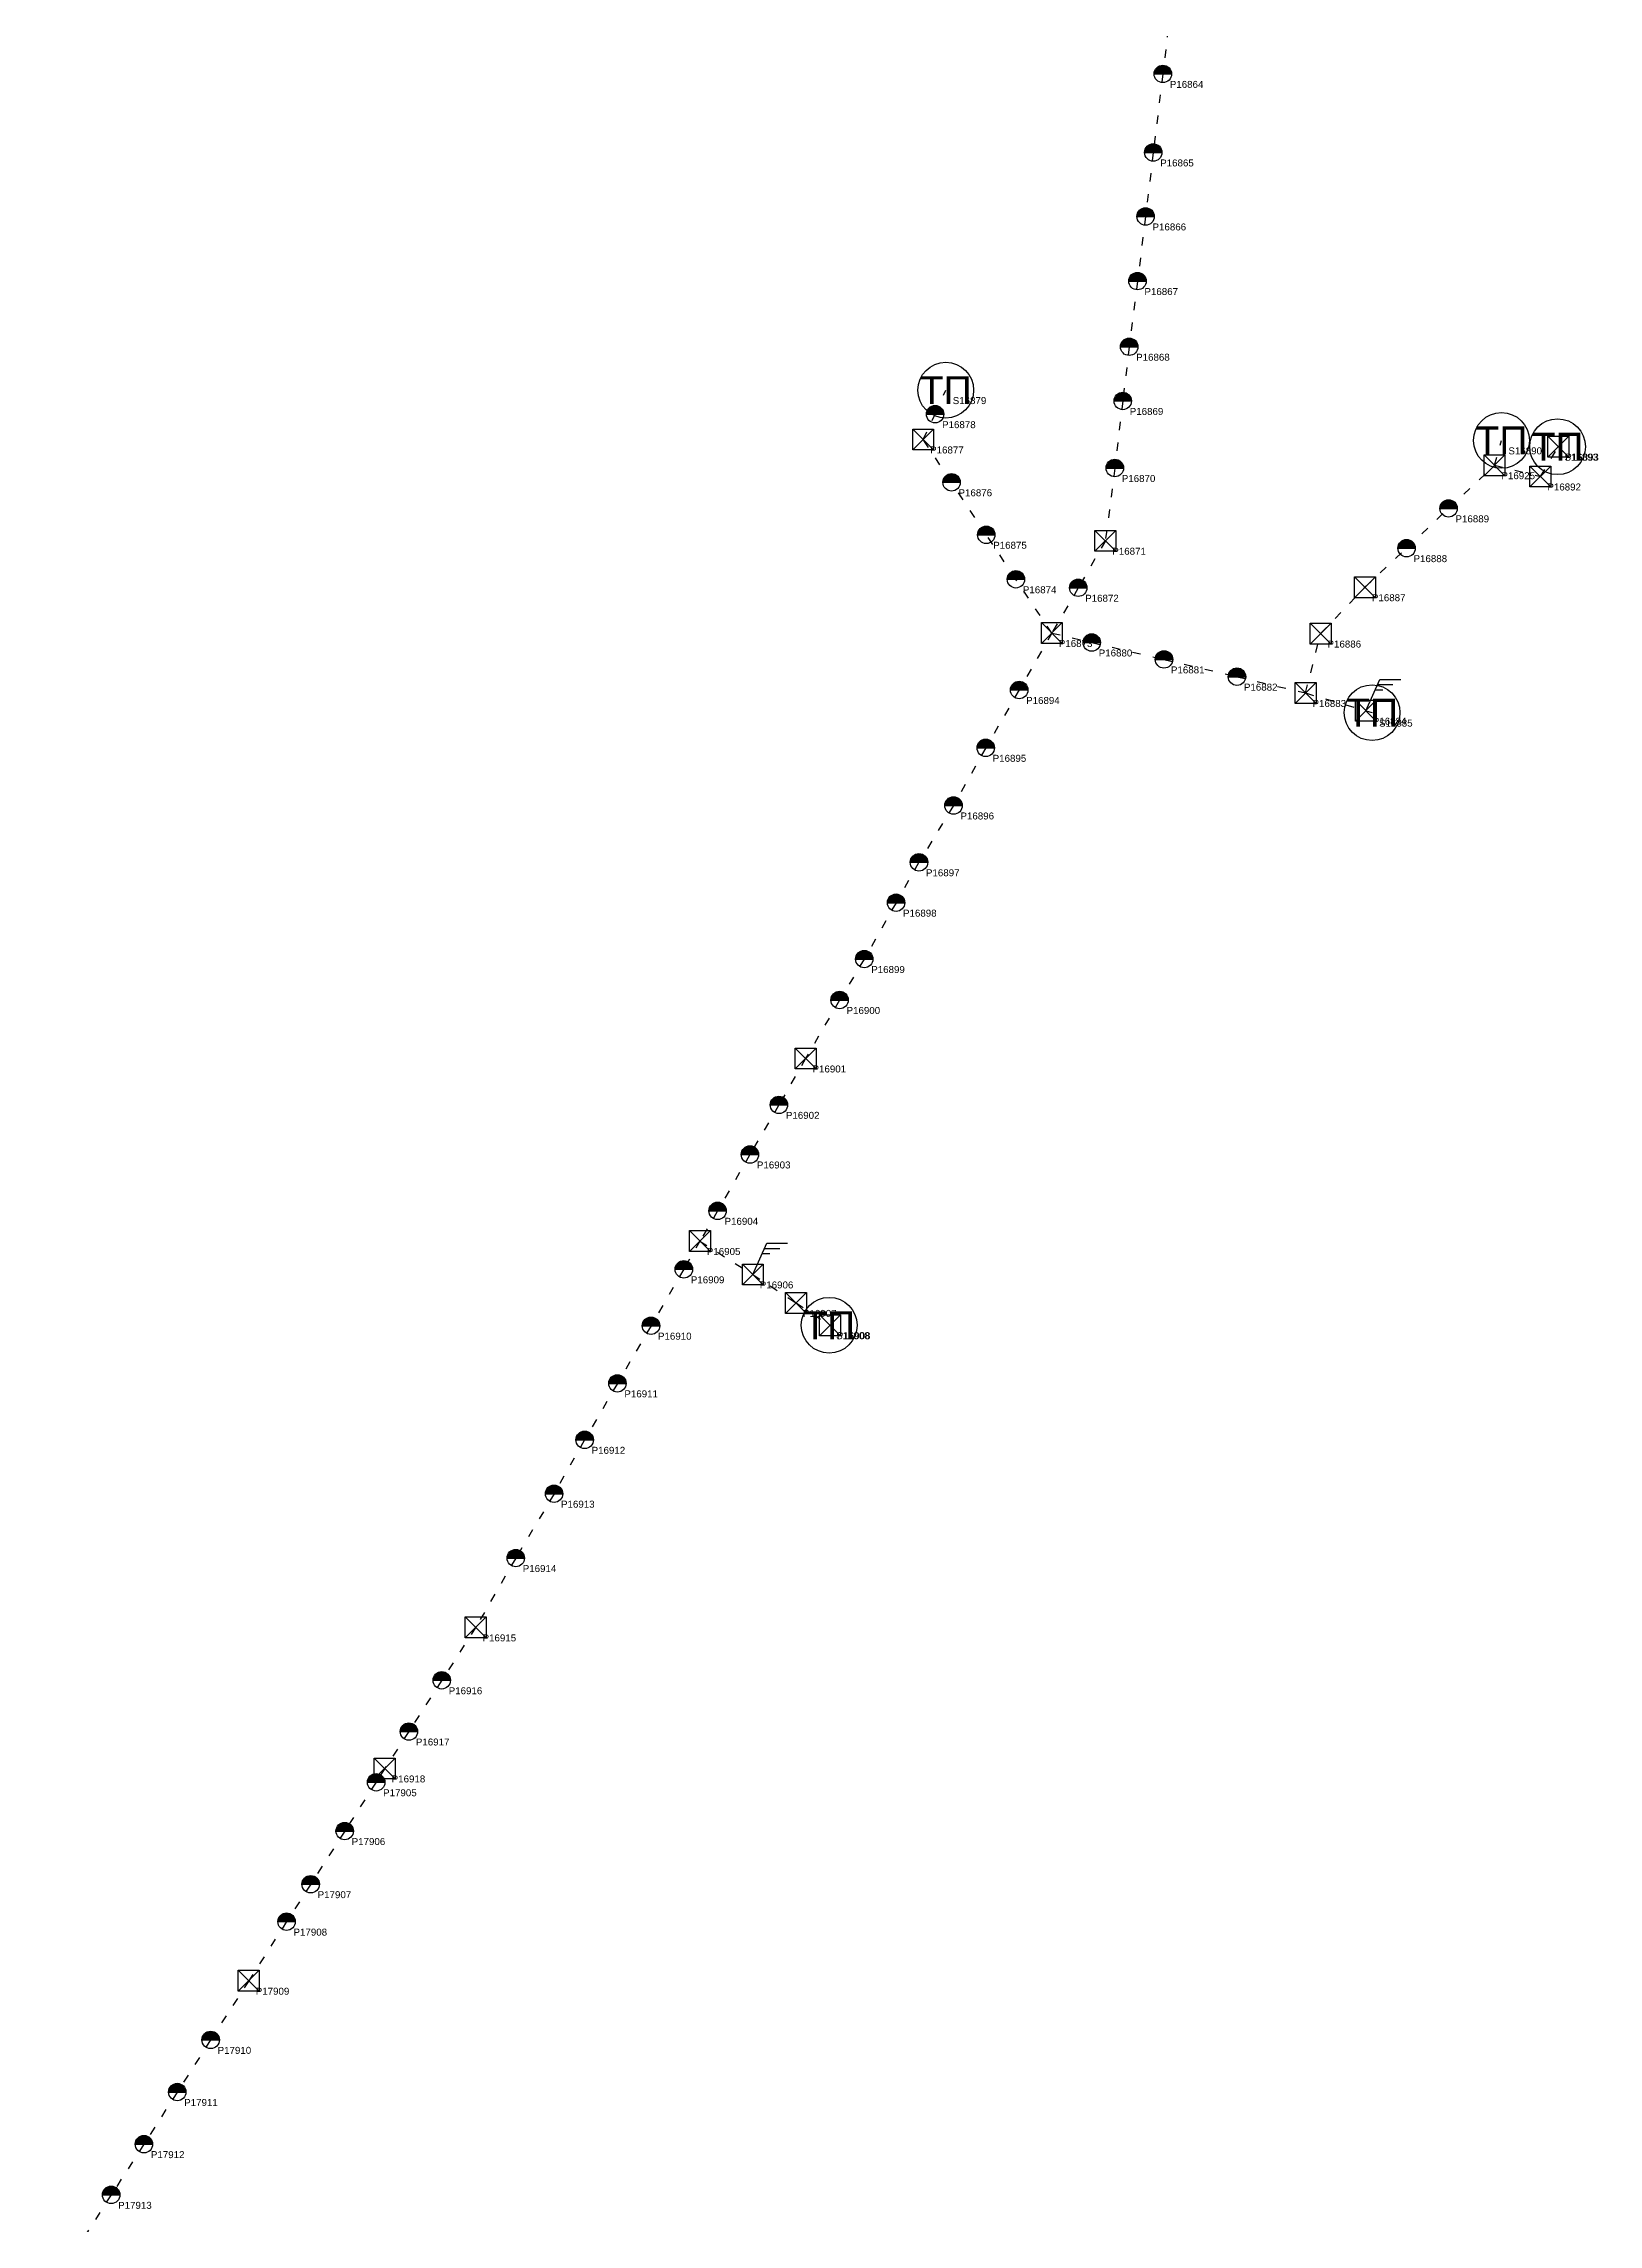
# Model space of a CAD drawing. Header units: metres. Extents: x 304124 to 313288, y 4821404 to 4834192.
# Drawn here: x 306289 to 308519, y 4824640 to 4827768 of the extents above; entities that cross this region are included whole.
import ezdxf
from ezdxf.enums import TextEntityAlignment as Align

# ---------------------------------------------------------------- set-up
doc = ezdxf.new("R2010")
doc.units = ezdxf.units.M
doc.header["$MEASUREMENT"] = 0
doc.linetypes.add('ACAD_ISO03W100', pattern=[30, 12, -18])
for name, color, linetype, lineweight in [('1_4', 7, 'Continuous', 25), ('21_2', 200, 'ACAD_ISO03W100', 25), ('28_2', 7, 'Continuous', 25), ('28_3', 7, 'Continuous', 25), ('57_2', 7, 'Continuous', 30), ('8_1', 140, 'Continuous', 25)]:
    doc.layers.add(name, color=color, linetype=linetype, lineweight=lineweight)
doc.styles.get("Standard").update_dxf_attribs({"font": 'arial.ttf', "height": 2})

# ---------------------------------------------------------------- blocks, each defined once
blk = doc.blocks.new('SECTIONALIZER-8_1')
at = {"layer": '8_1'}
for points in [[(0, 0), (2, 4.5)], [(1.67, 3.75), (3.86, 3.75)], [(2, 4.5), (5, 4.5)], [(1.33, 3), (2.43, 3)]]:
    blk.add_lwpolyline(points, dxfattribs=at)
blk = doc.blocks.new('TP-1_4')
at = {"layer": '1_4'}
blk.add_circle((0, 0), 4, dxfattribs=at)
at = {"layer": '1_4', "insert": (0, 0), "char_height": 4, "attachment_point": 5}
blk.add_mtext_dynamic_manual_height_columns('ТП', width=5.0652, gutter_width=75, heights=[0], dxfattribs=at)
at = {"layer": '1_4'}
blk.add_attdef('FIELD_ID', (4.98, 0.01), '', height=4, dxfattribs=at)
blk = doc.blocks.new('PYLON-MV-28_2')
at = {"layer": '28_2'}
blk.add_hatch(color=256, dxfattribs=at).paths.add_polyline_path([(-1.25, 0), (1.25, 0, 1)])
blk.add_line((-1.25, 0), (1.25, 0), dxfattribs=at)
blk.add_circle((0, 0), 1.25, dxfattribs=at)
blk.add_attdef('FIELD_ID', (2.57, 0), '', height=2, dxfattribs=at)
blk = doc.blocks.new('PYLON-MV-28_3')
at = {"layer": '28_3'}
blk.add_lwpolyline([(-1.5, 1.5), (1.5, 1.5), (1.5, -1.5), (-1.5, -1.5)], close=True, dxfattribs=at)
for points in [[(-1.5, 1.5), (1.5, -1.5)], [(-1.5, -1.5), (1.5, 1.5)]]:
    blk.add_lwpolyline(points, dxfattribs=at)
blk.add_attdef('FIELD_ID', (2.57, 0), '', height=2, dxfattribs=at)

msp = doc.modelspace()

# ---------------------------------------------------------------- linework, layer by layer
at = {"layer": '21_2'}
for points in [[(307916.2, 4827906.9), (307905.1, 4827818.8), (307894, 4827724.2), (307880.2, 4827611.5), (307869.2, 4827519.7), (307857.6, 4827427), (307845.7, 4827332.8), (307836.5, 4827255.1), (307825.1, 4827158.9), (307811.5, 4827054.5), (307772.6, 4826987.1), (307734.8, 4826922.2)], [(307734.8, 4826922.2), (307683.2, 4826999.3), (307640.7, 4827063.1), (307590.9, 4827138.4), (307550.2, 4827199.8), (307567.3, 4827236.1), (307582.6, 4827270.6)], [(308098.7, 4826836.2), (308120.2, 4826921.4), (308183.9, 4826987.9), (308243.6, 4827043.9), (308303.8, 4827101), (308369.7, 4827162.9), (308435.6, 4827146.7), (308461.2, 4827189.5)], [(308369.7, 4827162.9), (308379.7, 4827198.5)], [(307734.8, 4826922.2), (307687.9, 4826840.5), (307639.9, 4826757.5), (307593.7, 4826674.8), (307544.2, 4826593.3), (307511.3, 4826535.4), (307465.7, 4826454.5), (307430.3, 4826395.8), (307381.5, 4826311.9), (307343.3, 4826245.4), (307301.7, 4826174.2), (307255.3, 4826093.4), (307229.9, 4826050.1)], [(307734.8, 4826922.2), (307792, 4826908.6), (307895.6, 4826884.3), (308000.3, 4826859.6), (308098.7, 4826836.2)], [(308098.7, 4826836.2), (308185.2, 4826810.7)], [(308185.2, 4826810.7), (308194.1, 4826808)], [(307229.9, 4826050.1), (307206.9, 4826009.5), (307159.8, 4825928.6), (307111.6, 4825845.9), (307064.6, 4825764.9), (307020.7, 4825687.6), (306965.8, 4825595.3), (306908.2, 4825495.8), (306859.6, 4825420), (306812.5, 4825346.5), (306777.8, 4825293.5), (306765.5, 4825273.7), (306720.4, 4825203.7), (306671.6, 4825127.5), (306637, 4825073.8), (306582.8, 4824989), (306528.1, 4824904.2), (306480.2, 4824829.4), (306432.4, 4824754.6), (306385.4, 4824681.9), (306336, 4824604.9), (306288.5, 4824530.9)], [(307229.9, 4826050.1), (307305.8, 4826002.1)], [(307305.8, 4826002.1), (307367.8, 4825961.3), (307416.4, 4825929.3)]]:
    msp.add_lwpolyline(points, dxfattribs=at)

# ---------------------------------------------------------------- block references
at = {"layer": '1_4', "xscale": 10, "yscale": 10}
for p in [(307582.6, 4827270.6), (308379.7, 4827198.5), (308460.2, 4827189.5), (308194.1, 4826808), (307415.4, 4825929.3)]:
    msp.add_blockref('TP-1_4', p, dxfattribs=at)
at = {"layer": '28_2', "xscale": 10, "yscale": 10}
for p in [(307894, 4827724.2), (307880.2, 4827611.5), (307869.2, 4827519.7), (307857.6, 4827427), (307845.7, 4827332.8), (307567.3, 4827236.1), (307836.5, 4827255.1), (307590.9, 4827138.4), (307825.1, 4827158.9), (308303.8, 4827101), (307640.7, 4827063.1), (308243.6, 4827043.9), (307683.2, 4826999.3), (307772.6, 4826987.1), (307792, 4826908.6), (307895.6, 4826884.3), (308000.3, 4826859.6), (307687.9, 4826840.5), (307639.9, 4826757.5), (307593.7, 4826674.8), (307544.2, 4826593.3), (307511.3, 4826535.4), (307465.7, 4826454.5), (307430.3, 4826395.8), (307343.3, 4826245.4), (307301.7, 4826174.2), (307255.3, 4826093.4), (307206.9, 4826009.5), (307159.8, 4825928.6), (307111.6, 4825845.9), (307064.6, 4825764.9), (307020.7, 4825687.6), (306965.8, 4825595.3), (306859.6, 4825420), (306812.5, 4825346.5), (306765.5, 4825273.7), (306720.4, 4825203.7), (306671.6, 4825127.5), (306637, 4825073.8), (306528.1, 4824904.2), (306480.2, 4824829.4), (306432.4, 4824754.6), (306385.4, 4824681.9)]:
    msp.add_blockref('PYLON-MV-28_2', p, dxfattribs=at)
at = {"layer": '28_3', "xscale": 10, "yscale": 10}
for p in [(307550.2, 4827199.8), (308461.2, 4827189.5), (308369.7, 4827162.9), (308435.6, 4827146.7), (307811.5, 4827054.5), (308183.9, 4826987.9), (307734.8, 4826922.2), (308120.2, 4826921.4), (308098.7, 4826836.2), (308185.2, 4826810.7), (307381.5, 4826311.9), (307229.9, 4826050.1), (307305.8, 4826002.1), (307367.8, 4825961.3), (307416.4, 4825929.3), (306908.2, 4825495.8), (306777.8, 4825293.5), (306582.8, 4824989)]:
    msp.add_blockref('PYLON-MV-28_3', p, dxfattribs=at)
at = {"layer": '8_1', "xscale": 10, "yscale": 10}
for p in [(308185.2, 4826810.7), (307305.8, 4826002.1)]:
    msp.add_blockref('SECTIONALIZER-8_1', p, dxfattribs=at)

# ---------------------------------------------------------------- texts
at = {"layer": '57_2'}
for s, p in [('P16864', (307904, 4827714.2)), ('P16865', (307890.2, 4827601.5)), ('P16866', (307879.2, 4827509.7)), ('P16867', (307867.6, 4827417)), ('P16868', (307855.7, 4827322.8)), ('S16879', (307592.6, 4827260.6)), ('P16869', (307846.5, 4827245.1)), ('P16878', (307577.3, 4827226.1)), ('P16877', (307560.2, 4827189.8)), ('S16890', (308389.7, 4827188.5)), ('S16893', (308470.2, 4827179.5)), ('P16893', (308471.2, 4827179.5)), ('P16870', (307835.1, 4827148.9)), ('P16925', (308379.7, 4827152.9)), ('P16876', (307600.9, 4827128.4)), ('P16892', (308445.6, 4827136.7)), ('P16889', (308313.8, 4827091)), ('P16875', (307650.7, 4827053.1)), ('P16871', (307821.5, 4827044.5)), ('P16888', (308253.6, 4827033.9)), ('P16874', (307693.2, 4826989.3)), ('P16872', (307782.6, 4826977.1)), ('P16887', (308193.9, 4826977.9)), ('P16873', (307744.8, 4826912.2)), ('P16880', (307802, 4826898.6)), ('P16886', (308130.2, 4826911.4)), ('P16881', (307905.6, 4826874.3)), ('P16882', (308010.3, 4826849.6)), ('P16894', (307697.9, 4826830.5)), ('P16883', (308108.7, 4826826.2)), ('P16884', (308195.2, 4826800.7)), ('S16885', (308204.1, 4826798)), ('P16895', (307649.9, 4826747.5)), ('P16896', (307603.7, 4826664.8)), ('P16897', (307554.2, 4826583.3)), ('P16898', (307521.3, 4826525.4)), ('P16899', (307475.7, 4826444.5)), ('P16900', (307440.3, 4826385.8)), ('P16901', (307391.5, 4826301.9)), ('P16902', (307353.3, 4826235.4)), ('P16903', (307311.7, 4826164.2)), ('P16904', (307265.3, 4826083.4)), ('P16905', (307239.9, 4826040.1)), ('P16909', (307216.9, 4825999.5)), ('P16906', (307315.8, 4825992.1)), ('P16907', (307377.8, 4825951.3)), ('P16910', (307169.8, 4825918.6)), ('S16908', (307425.4, 4825919.3)), ('P16908', (307426.4, 4825919.3)), ('P16911', (307121.6, 4825835.9)), ('P16912', (307074.6, 4825754.9)), ('P16913', (307030.7, 4825677.6)), ('P16914', (306975.8, 4825585.3)), ('P16915', (306918.2, 4825485.8)), ('P16916', (306869.6, 4825410)), ('P16917', (306822.5, 4825336.5)), ('P16918', (306787.8, 4825283.5)), ('P17905', (306775.5, 4825263.7)), ('P17906', (306730.4, 4825193.7)), ('P17907', (306681.6, 4825117.5)), ('P17908', (306647, 4825063.8)), ('P17909', (306592.8, 4824979)), ('P17910', (306538.1, 4824894.2)), ('P17911', (306490.2, 4824819.4)), ('P17912', (306442.4, 4824744.6)), ('P17913', (306395.4, 4824671.9))]:
    msp.add_text(s, height=10, dxfattribs=at).set_placement(p, align=Align.TOP_LEFT)

doc.saveas('drawing.dxf')
